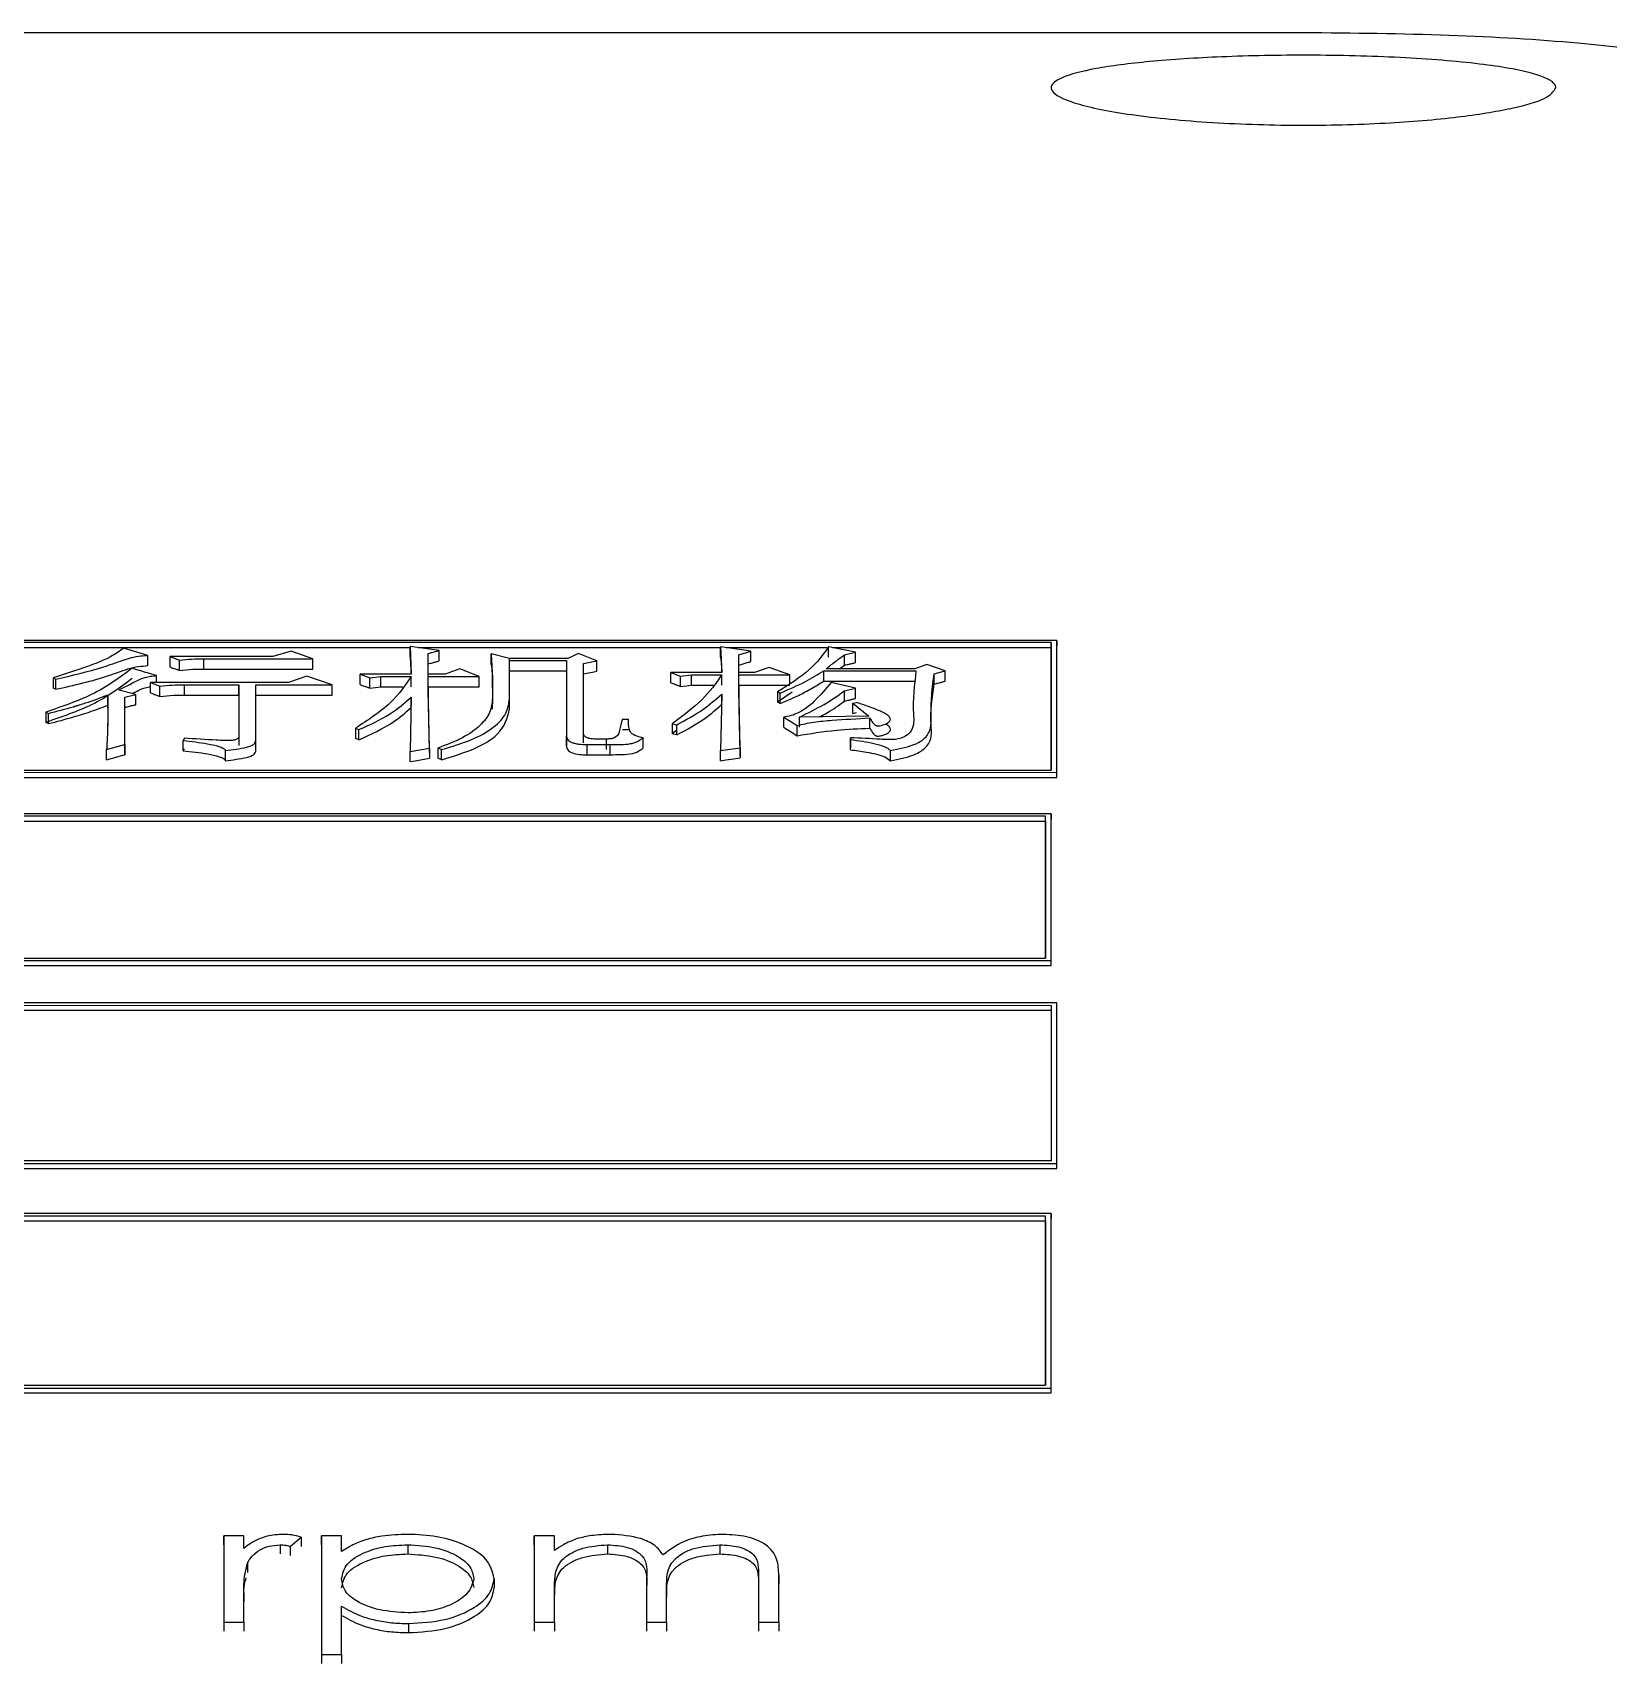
# Model space of a CAD drawing. Header units: millimetres. Extents: x 2160 to 4596, y 811 to 2534.
# Drawn here: x 2762.02 to 2776.06, y 2303.82 to 2318.35 of the extents above; entities that cross this region are included whole.
import ezdxf

# ---------------------------------------------------------------- set-up
doc = ezdxf.new("R2010")
doc.units = ezdxf.units.MM

msp = doc.modelspace()

# ---------------------------------------------------------------- linework, layer by layer
at = {"color": 7, "linetype": 'Continuous', "lineweight": 25}
for p, q in [((2773.346, 2318.351), (2736.346, 2318.353)), ((2771.147, 2312.935), (2749.164, 2312.935)), ((2771.147, 2312.935), (2771.147, 2312.887)), ((2771.097, 2312.917), (2749.214, 2312.918)), ((2759.929, 2312.871), (2765.381, 2312.871)), ((2763.044, 2312.802), (2762.828, 2312.867)), ((2763.044, 2312.71), (2763.044, 2312.802)), ((2763.239, 2312.791), (2763.239, 2312.699)), ((2763.239, 2312.791), (2763.325, 2312.76)), ((2764.158, 2312.791), (2763.239, 2312.791)), ((2764.32, 2312.84), (2764.158, 2312.791)), ((2764.515, 2312.772), (2764.32, 2312.84)), ((2765.381, 2312.882), (2765.391, 2312.633)), ((2765.64, 2312.844), (2765.381, 2312.882)), ((2765.381, 2312.79), (2765.381, 2312.882)), ((2765.455, 2312.871), (2768.15, 2312.871)), ((2765.543, 2312.817), (2765.64, 2312.844)), ((2765.543, 2312.633), (2765.543, 2312.817)), ((2765.543, 2312.817), (2765.543, 2312.817)), ((2765.64, 2312.752), (2765.64, 2312.844)), ((2766.105, 2312.814), (2766.116, 2312.602)), ((2766.268, 2312.775), (2766.105, 2312.814)), ((2766.105, 2312.721), (2766.105, 2312.814)), ((2766.884, 2312.817), (2766.787, 2312.775)), ((2767.046, 2312.752), (2766.884, 2312.817)), ((2768.15, 2312.878), (2768.161, 2312.648)), ((2768.42, 2312.84), (2768.15, 2312.878)), ((2768.15, 2312.786), (2768.15, 2312.878)), ((2768.2, 2312.871), (2769.106, 2312.871)), ((2768.312, 2312.806), (2768.42, 2312.84)), ((2768.312, 2312.648), (2768.312, 2312.806)), ((2768.312, 2312.805), (2768.312, 2312.806)), ((2768.42, 2312.748), (2768.42, 2312.84)), ((2769.351, 2312.829), (2769.113, 2312.878)), ((2769.113, 2312.786), (2769.113, 2312.878)), ((2769.147, 2312.871), (2771.097, 2312.871)), ((2769.253, 2312.806), (2769.351, 2312.829)), ((2769.253, 2312.714), (2769.253, 2312.806)), ((2769.351, 2312.737), (2769.351, 2312.829)), ((2771.097, 2312.917), (2771.097, 2312.871)), ((2771.147, 2311.713), (2771.147, 2312.887)), ((2763.325, 2312.668), (2763.325, 2312.76)), ((2763.542, 2312.679), (2763.542, 2312.772)), ((2763.542, 2312.772), (2764.515, 2312.772)), ((2763.542, 2312.679), (2764.515, 2312.679)), ((2764.515, 2312.679), (2764.515, 2312.772)), ((2765.543, 2312.633), (2765.543, 2312.725)), ((2765.824, 2312.683), (2765.694, 2312.633)), ((2765.997, 2312.614), (2765.824, 2312.683)), ((2766.787, 2312.775), (2766.268, 2312.775)), ((2766.268, 2312.683), (2766.268, 2312.775)), ((2766.268, 2312.414), (2766.268, 2312.756)), ((2766.268, 2312.756), (2766.776, 2312.756)), ((2766.268, 2312.664), (2766.268, 2312.756)), ((2766.268, 2312.664), (2766.776, 2312.664)), ((2766.268, 2312.323), (2766.268, 2312.664)), ((2766.776, 2312.756), (2766.776, 2312.084)), ((2766.776, 2312.756), (2766.776, 2312.664)), ((2766.776, 2312.664), (2766.776, 2311.993)), ((2766.927, 2312.729), (2767.046, 2312.752)), ((2766.927, 2312.112), (2766.927, 2312.729)), ((2766.927, 2312.727), (2766.927, 2312.729)), ((2767.046, 2312.66), (2767.046, 2312.752)), ((2767.706, 2312.648), (2767.793, 2312.617)), ((2768.161, 2312.648), (2767.706, 2312.648)), ((2767.706, 2312.556), (2767.706, 2312.648)), ((2768.312, 2312.648), (2768.312, 2312.714)), ((2768.453, 2312.648), (2768.312, 2312.648)), ((2768.312, 2312.556), (2768.312, 2312.648)), ((2768.582, 2312.695), (2768.453, 2312.648)), ((2768.766, 2312.629), (2768.582, 2312.695)), ((2769.069, 2312.664), (2769.891, 2312.664)), ((2769.069, 2312.572), (2769.069, 2312.664)), ((2769.881, 2312.683), (2769.091, 2312.683)), ((2769.211, 2312.683), (2769.253, 2312.714)), ((2769.989, 2312.721), (2769.881, 2312.683)), ((2770.151, 2312.664), (2769.989, 2312.721)), ((2770.054, 2312.637), (2770.151, 2312.664)), ((2770.151, 2312.572), (2770.151, 2312.664)), ((2762.2, 2312.602), (2762.2, 2312.51)), ((2762.2, 2312.602), (2762.222, 2312.59)), ((2762.222, 2312.499), (2762.2, 2312.51)), ((2762.222, 2312.499), (2762.222, 2312.59)), ((2763.066, 2312.559), (2763.152, 2312.528)), ((2764.299, 2312.559), (2763.066, 2312.559)), ((2763.066, 2312.467), (2763.066, 2312.559)), ((2763.12, 2312.559), (2763.12, 2312.621)), ((2763.152, 2312.436), (2763.152, 2312.528)), ((2763.369, 2312.54), (2763.855, 2312.54)), ((2763.369, 2312.448), (2763.369, 2312.54)), ((2763.855, 2312.54), (2763.855, 2312.088)), ((2763.855, 2312.448), (2763.855, 2312.54)), ((2764.007, 2312.54), (2764.688, 2312.54)), ((2764.007, 2312.048), (2764.007, 2312.54)), ((2764.007, 2312.448), (2764.007, 2312.54)), ((2764.461, 2312.617), (2764.299, 2312.559)), ((2764.688, 2312.54), (2764.461, 2312.617)), ((2764.688, 2312.448), (2764.688, 2312.54)), ((2764.937, 2312.633), (2765.024, 2312.602)), ((2765.391, 2312.633), (2764.937, 2312.633)), ((2764.937, 2312.541), (2764.937, 2312.633)), ((2765.024, 2312.602), (2765.121, 2312.614)), ((2765.024, 2312.51), (2765.024, 2312.602)), ((2765.121, 2312.614), (2765.391, 2312.614)), ((2765.121, 2312.522), (2765.121, 2312.614)), ((2765.121, 2312.522), (2765.318, 2312.522)), ((2765.391, 2312.522), (2765.391, 2312.614)), ((2765.694, 2312.633), (2765.543, 2312.633)), ((2765.543, 2312.541), (2765.543, 2312.633)), ((2765.543, 2312.614), (2765.997, 2312.614)), ((2765.543, 2312.522), (2765.543, 2312.614)), ((2765.543, 2312.522), (2765.997, 2312.522)), ((2765.997, 2312.522), (2765.997, 2312.614)), ((2766.116, 2312.602), (2766.116, 2312.414)), ((2766.116, 2312.51), (2766.116, 2312.602)), ((2766.116, 2312.51), (2766.116, 2312.369)), ((2766.927, 2312.021), (2766.927, 2312.637)), ((2767.793, 2312.617), (2767.89, 2312.629)), ((2767.793, 2312.525), (2767.793, 2312.617)), ((2767.89, 2312.629), (2768.161, 2312.629)), ((2767.89, 2312.537), (2767.89, 2312.629)), ((2767.89, 2312.537), (2768.087, 2312.537)), ((2768.161, 2312.537), (2768.161, 2312.629)), ((2768.312, 2312.629), (2768.766, 2312.629)), ((2768.312, 2312.537), (2768.312, 2312.629)), ((2768.312, 2312.537), (2768.766, 2312.537)), ((2768.323, 2311.979), (2768.312, 2312.512)), ((2768.766, 2312.552), (2768.766, 2312.629)), ((2769.069, 2312.572), (2769.891, 2312.572)), ((2769.351, 2312.508), (2769.134, 2312.559)), ((2769.253, 2312.485), (2769.351, 2312.508)), ((2769.351, 2312.417), (2769.351, 2312.508)), ((2770.054, 2312.545), (2770.054, 2312.637)), ((2762.687, 2312.358), (2762.687, 2312.45)), ((2762.936, 2312.454), (2762.784, 2312.493)), ((2762.839, 2312.43), (2762.936, 2312.454)), ((2762.839, 2312.007), (2762.839, 2312.43)), ((2762.936, 2312.362), (2762.936, 2312.454)), ((2763.369, 2312.448), (2763.855, 2312.448)), ((2763.855, 2312.448), (2763.855, 2311.997)), ((2764.007, 2311.956), (2764.007, 2312.448)), ((2764.007, 2312.448), (2764.688, 2312.448)), ((2765.391, 2312.43), (2765.381, 2311.946)), ((2765.391, 2312.338), (2765.391, 2312.43)), ((2765.554, 2311.975), (2765.543, 2312.495)), ((2766.116, 2312.323), (2766.116, 2312.414)), ((2766.268, 2312.323), (2766.268, 2312.414)), ((2768.161, 2312.457), (2768.15, 2311.954)), ((2768.161, 2312.366), (2768.161, 2312.457)), ((2768.68, 2312.465), (2768.658, 2312.477)), ((2768.658, 2312.477), (2768.658, 2312.385)), ((2768.789, 2312.474), (2768.658, 2312.385)), ((2768.68, 2312.374), (2768.658, 2312.385)), ((2768.68, 2312.374), (2768.68, 2312.465)), ((2769.253, 2312.393), (2769.253, 2312.485)), ((2769.329, 2312.375), (2769.361, 2312.383)), ((2769.329, 2312.375), (2769.47, 2312.26)), ((2769.329, 2312.283), (2769.329, 2312.375)), ((2762.135, 2312.296), (2762.157, 2312.284)), ((2762.135, 2312.296), (2762.135, 2312.204)), ((2762.157, 2312.193), (2762.157, 2312.284)), ((2762.839, 2311.916), (2762.839, 2312.339)), ((2767.274, 2312.232), (2767.328, 2312.232)), ((2768.712, 2312.161), (2768.712, 2312.252)), ((2768.712, 2312.252), (2768.831, 2312.176)), ((2769.47, 2312.26), (2768.853, 2312.252)), ((2768.853, 2312.161), (2768.853, 2312.252)), ((2769.329, 2312.283), (2769.361, 2312.291)), ((2769.48, 2312.153), (2769.48, 2312.244)), ((2762.157, 2312.193), (2762.135, 2312.204)), ((2763.369, 2312.064), (2763.358, 2312.044)), ((2763.855, 2312.088), (2763.855, 2311.997)), ((2764.894, 2312.152), (2764.926, 2312.14)), ((2764.894, 2312.152), (2764.894, 2312.061)), ((2764.926, 2312.049), (2764.926, 2312.14)), ((2766.776, 2311.993), (2766.776, 2312.084)), ((2767.274, 2312.141), (2767.328, 2312.141)), ((2767.458, 2311.977), (2767.458, 2312.068)), ((2767.717, 2312.192), (2767.76, 2312.184)), ((2767.717, 2312.192), (2767.717, 2312.101)), ((2767.76, 2312.135), (2767.717, 2312.101)), ((2767.76, 2312.093), (2767.717, 2312.101)), ((2767.76, 2312.093), (2767.76, 2312.184)), ((2768.831, 2312.085), (2768.831, 2312.176)), ((2769.307, 2312.051), (2769.307, 2312.068)), ((2769.307, 2312.068), (2769.307, 2311.977)), ((2762.676, 2311.963), (2762.839, 2312.007)), ((2762.676, 2311.872), (2762.676, 2311.963)), ((2762.839, 2312.007), (2762.839, 2311.916)), ((2763.358, 2311.952), (2763.358, 2312.044)), ((2763.358, 2311.952), (2763.369, 2311.973)), ((2763.736, 2311.863), (2763.736, 2311.954)), ((2764.007, 2311.956), (2764.007, 2312.048)), ((2764.926, 2312.049), (2764.894, 2312.061)), ((2765.381, 2311.946), (2765.554, 2311.975)), ((2765.381, 2311.855), (2765.381, 2311.946)), ((2765.554, 2311.975), (2765.554, 2311.884)), ((2765.629, 2311.975), (2765.629, 2311.884)), ((2765.662, 2311.962), (2765.629, 2311.975)), ((2765.662, 2311.871), (2765.662, 2311.962)), ((2766.96, 2312.007), (2767.165, 2312.007)), ((2766.96, 2311.916), (2766.96, 2312.007)), ((2766.96, 2311.916), (2767.165, 2311.916)), ((2767.133, 2312.056), (2767.036, 2312.056)), ((2767.133, 2311.964), (2767.133, 2312.056)), ((2767.165, 2311.916), (2767.165, 2312.007)), ((2768.15, 2311.954), (2768.323, 2311.979)), ((2768.15, 2311.863), (2768.15, 2311.954)), ((2768.323, 2311.979), (2768.323, 2311.888)), ((2769.307, 2311.96), (2769.307, 2312.051)), ((2769.307, 2311.96), (2769.307, 2311.977)), ((2769.664, 2311.863), (2769.664, 2311.954)), ((2749.214, 2311.779), (2771.097, 2311.778)), ((2765.662, 2311.871), (2765.629, 2311.884)), ((2749.164, 2311.76), (2771.147, 2311.759)), ((2749.164, 2311.714), (2771.147, 2311.713)), ((2771.147, 2311.713), (2771.147, 2311.759)), ((2771.097, 2311.389), (2749.114, 2311.389)), ((2771.047, 2311.369), (2749.164, 2311.37)), ((2771.047, 2311.324), (2771.047, 2311.369)), ((2771.097, 2311.389), (2771.097, 2311.343)), ((2771.097, 2310.038), (2771.097, 2311.343)), ((2749.164, 2311.325), (2771.047, 2311.324)), ((2749.114, 2310.083), (2771.097, 2310.083)), ((2749.114, 2310.039), (2771.097, 2310.038)), ((2749.164, 2310.104), (2771.047, 2310.104)), ((2771.097, 2310.038), (2771.097, 2310.083)), ((2771.147, 2309.704), (2749.164, 2309.704)), ((2749.214, 2309.683), (2771.097, 2309.682)), ((2749.214, 2309.639), (2771.097, 2309.638)), ((2771.097, 2309.682), (2771.097, 2309.638)), ((2771.147, 2309.659), (2771.147, 2309.704)), ((2771.147, 2308.229), (2771.147, 2309.659)), ((2771.097, 2308.295), (2749.214, 2308.295)), ((2749.164, 2308.273), (2771.147, 2308.272)), ((2749.164, 2308.229), (2771.147, 2308.229)), ((2771.147, 2308.229), (2771.147, 2308.272)), ((2771.097, 2307.826), (2749.114, 2307.827)), ((2771.047, 2307.803), (2749.164, 2307.803)), ((2749.164, 2307.761), (2771.047, 2307.76)), ((2771.047, 2307.76), (2771.047, 2307.803)), ((2771.097, 2307.826), (2771.097, 2307.783)), ((2771.097, 2306.229), (2771.097, 2307.783)), ((2749.114, 2306.271), (2771.097, 2306.271)), ((2749.164, 2306.296), (2771.047, 2306.296)), ((2771.097, 2306.229), (2771.097, 2306.271)), ((2749.114, 2306.229), (2771.097, 2306.229)), ((2763.72, 2304.954), (2763.72, 2304.185)), ((2763.72, 2304.873), (2763.72, 2304.954)), ((2763.899, 2304.954), (2763.72, 2304.954)), ((2763.899, 2304.842), (2763.899, 2304.954)), ((2764.313, 2304.86), (2764.412, 2304.941)), ((2764.412, 2304.941), (2764.412, 2304.86)), ((2764.591, 2304.954), (2764.591, 2303.897)), ((2764.591, 2304.873), (2764.591, 2304.954)), ((2764.771, 2304.954), (2764.591, 2304.954)), ((2764.771, 2304.813), (2764.771, 2304.954)), ((2766.489, 2304.954), (2766.489, 2304.185)), ((2766.489, 2304.872), (2766.489, 2304.954)), ((2766.668, 2304.954), (2766.489, 2304.954)), ((2766.668, 2304.822), (2766.668, 2304.954)), ((2763.72, 2304.872), (2763.72, 2304.104)), ((2764.222, 2304.874), (2764.222, 2304.793)), ((2764.313, 2304.86), (2764.313, 2304.779)), ((2764.591, 2304.872), (2764.591, 2303.817)), ((2765.36, 2304.874), (2765.36, 2304.793)), ((2766.489, 2304.872), (2766.489, 2304.104)), ((2767.141, 2304.874), (2767.141, 2304.792)), ((2768.142, 2304.874), (2768.142, 2304.793)), ((2763.931, 2304.709), (2763.931, 2304.628)), ((2766.13, 2304.574), (2766.13, 2304.493)), ((2766.668, 2304.185), (2766.668, 2304.511)), ((2766.668, 2304.511), (2766.668, 2304.43)), ((2767.489, 2304.578), (2767.489, 2304.185)), ((2767.489, 2304.578), (2767.489, 2304.497)), ((2768.489, 2304.604), (2768.489, 2304.185)), ((2768.489, 2304.604), (2768.489, 2304.523)), ((2768.489, 2304.523), (2768.489, 2304.104)), ((2768.668, 2304.185), (2768.668, 2304.604)), ((2768.668, 2304.604), (2768.668, 2304.523)), ((2763.899, 2304.185), (2763.899, 2304.446)), ((2763.899, 2304.446), (2763.899, 2304.365)), ((2767.668, 2304.185), (2767.668, 2304.486)), ((2767.668, 2304.486), (2767.668, 2304.406)), ((2764.771, 2303.897), (2764.771, 2304.326)), ((2763.72, 2304.185), (2763.72, 2304.105)), ((2763.72, 2304.185), (2763.899, 2304.185)), ((2763.899, 2304.185), (2763.899, 2304.105)), ((2765.367, 2304.172), (2765.367, 2304.091)), ((2766.489, 2304.185), (2766.489, 2304.105)), ((2766.489, 2304.185), (2766.668, 2304.185)), ((2766.668, 2304.185), (2766.668, 2304.105)), ((2767.489, 2304.185), (2767.489, 2304.105)), ((2767.489, 2304.185), (2767.668, 2304.185)), ((2767.668, 2304.185), (2767.668, 2304.105)), ((2768.489, 2304.185), (2768.489, 2304.105)), ((2768.489, 2304.185), (2768.668, 2304.185)), ((2768.668, 2304.185), (2768.668, 2304.105)), ((2764.591, 2303.897), (2764.591, 2303.817)), ((2764.591, 2303.897), (2764.771, 2303.897)), ((2764.771, 2303.897), (2764.771, 2303.817))]:
    msp.add_line(p, q, dxfattribs=at)
at = {"color": 7, "linetype": 'Continuous', "lineweight": 25, "flags": 128}
for points in [[(2766.927, 2312.637), (2766.972, 2312.646), (2767.009, 2312.653), (2767.046, 2312.66)], [(2765.024, 2312.51), (2765.072, 2312.516), (2765.121, 2312.522)], [(2767.793, 2312.525), (2767.842, 2312.531), (2767.89, 2312.537)], [(2765.381, 2311.855), (2765.427, 2311.863), (2765.474, 2311.871), (2765.554, 2311.884)], [(2768.15, 2311.863), (2768.197, 2311.87), (2768.245, 2311.877), (2768.323, 2311.888)]]:
    msp.add_lwpolyline(points, dxfattribs=at)
at = {"color": 7, "linetype": 'Continuous', "lineweight": 25}
for points, knots in [([(2777.346, 2317.861), (2777.31, 2317.916), (2777.236, 2318.026), (2776.666, 2318.162), (2775.799, 2318.267), (2774.651, 2318.338), (2773.786, 2318.347), (2773.346, 2318.351)], [0, 0, 0, 0, 0.184668, 0.369995, 0.565851, 0.779444, 1, 1, 1, 1]), ([(2775.596, 2317.861), (2775.575, 2317.829), (2775.534, 2317.765), (2775.212, 2317.673), (2774.724, 2317.594), (2774.064, 2317.539), (2773.284, 2317.52), (2772.471, 2317.547), (2771.759, 2317.619), (2771.273, 2317.721), (2771.111, 2317.807), (2771.085, 2317.883), (2771.168, 2317.955), (2771.477, 2318.036), (2771.97, 2318.1), (2772.627, 2318.142), (2773.408, 2318.157), (2774.221, 2318.136), (2774.934, 2318.08), (2775.417, 2317.995), (2775.585, 2317.916), (2775.594, 2317.871), (2775.596, 2317.861)], [0, 0, 0, 0, 0.0462762, 0.0927191, 0.1417154, 0.1951897, 0.2536855, 0.3152612, 0.376912, 0.4343703, 0.4858167, 0.5000047, 0.5462543, 0.592701, 0.6417985, 0.6951551, 0.753514, 0.8153974, 0.8768635, 0.9341609, 0.9857367, 1, 1, 1, 1]), ([(2771.147, 2311.759), (2771.147, 2311.881), (2771.147, 2312.124), (2771.147, 2312.518), (2771.147, 2312.783), (2771.147, 2312.935)], [0, 0, 0, 0, 0.300086, 0.600172, 1, 1, 1, 1]), ([(2762.828, 2312.867), (2762.793, 2312.841), (2762.722, 2312.787), (2762.505, 2312.699), (2762.322, 2312.641), (2762.2, 2312.602)], [0, 0, 0, 0, 0.244211, 0.494059, 1, 1, 1, 1]), ([(2762.222, 2312.59), (2762.367, 2312.623), (2762.583, 2312.672), (2762.806, 2312.754), (2762.94, 2312.796), (2763.023, 2312.801), (2763.044, 2312.802)], [0, 0, 0, 0, 0.501457, 0.748784, 0.936077, 1, 1, 1, 1]), ([(2765.381, 2312.79), (2765.383, 2312.762), (2765.387, 2312.71), (2765.389, 2312.658), (2765.39, 2312.633)], [0, 0, 0, 0, 0.53069, 1, 1, 1, 1]), ([(2769.112, 2312.878), (2769.062, 2312.808), (2768.962, 2312.667), (2768.76, 2312.541), (2768.658, 2312.477)], [0, 0, 0, 0, 0.496751, 1, 1, 1, 1]), ([(2769.091, 2312.683), (2769.119, 2312.705), (2769.171, 2312.747), (2769.227, 2312.787), (2769.253, 2312.806)], [0, 0, 0, 0, 0.532976, 1, 1, 1, 1]), ([(2771.097, 2311.778), (2771.097, 2311.9), (2771.097, 2312.143), (2771.097, 2312.524), (2771.097, 2312.777), (2771.097, 2312.917)], [0, 0, 0, 0, 0.309667, 0.619335, 1, 1, 1, 1]), ([(2771.097, 2312.871), (2771.097, 2312.761), (2771.097, 2312.541), (2771.097, 2312.178), (2771.097, 2311.919), (2771.097, 2311.778)], [0, 0, 0, 0, 0.312228, 0.624456, 1, 1, 1, 1]), ([(2762.903, 2312.687), (2762.795, 2312.605), (2762.599, 2312.456), (2762.278, 2312.345), (2762.135, 2312.296)], [0, 0, 0, 0, 0.553842, 1, 1, 1, 1]), ([(2762.222, 2312.499), (2762.303, 2312.517), (2762.465, 2312.555), (2762.685, 2312.614), (2762.831, 2312.672), (2762.951, 2312.704), (2763.016, 2312.708), (2763.044, 2312.71)], [0, 0, 0, 0, 0.285391, 0.571044, 0.802081, 0.914333, 1, 1, 1, 1]), ([(2763.12, 2312.621), (2763.093, 2312.629), (2763.044, 2312.644), (2762.972, 2312.666), (2762.926, 2312.68), (2762.903, 2312.687)], [0, 0, 0, 0, 0.369991, 0.684996, 1, 1, 1, 1]), ([(2763.239, 2312.699), (2763.251, 2312.694), (2763.272, 2312.687), (2763.301, 2312.677), (2763.317, 2312.671), (2763.325, 2312.668)], [0, 0, 0, 0, 0.428609, 0.714304, 1, 1, 1, 1]), ([(2763.325, 2312.76), (2763.361, 2312.764), (2763.432, 2312.77), (2763.505, 2312.771), (2763.542, 2312.772)], [0, 0, 0, 0, 0.498867, 1, 1, 1, 1]), ([(2763.325, 2312.668), (2763.365, 2312.672), (2763.436, 2312.679), (2763.509, 2312.679), (2763.542, 2312.679)], [0, 0, 0, 0, 0.558823, 1, 1, 1, 1]), ([(2765.543, 2312.725), (2765.556, 2312.729), (2765.579, 2312.735), (2765.612, 2312.744), (2765.631, 2312.749), (2765.64, 2312.752)], [0, 0, 0, 0, 0.420135, 0.710067, 1, 1, 1, 1]), ([(2766.105, 2312.721), (2766.108, 2312.695), (2766.112, 2312.646), (2766.115, 2312.576), (2766.116, 2312.532), (2766.116, 2312.51)], [0, 0, 0, 0, 0.384139, 0.692048, 1, 1, 1, 1]), ([(2768.15, 2312.786), (2768.152, 2312.758), (2768.157, 2312.712), (2768.158, 2312.666), (2768.159, 2312.648)], [0, 0, 0, 0, 0.616417, 1, 1, 1, 1]), ([(2768.312, 2312.714), (2768.325, 2312.718), (2768.35, 2312.726), (2768.386, 2312.737), (2768.409, 2312.744), (2768.42, 2312.748)], [0, 0, 0, 0, 0.362138, 0.681069, 1, 1, 1, 1]), ([(2768.68, 2312.465), (2768.758, 2312.499), (2768.903, 2312.561), (2769.017, 2312.631), (2769.069, 2312.664)], [0, 0, 0, 0, 0.5414486, 1, 1, 1, 1]), ([(2769.253, 2312.714), (2769.267, 2312.717), (2769.291, 2312.723), (2769.323, 2312.73), (2769.341, 2312.734), (2769.351, 2312.737)], [0, 0, 0, 0, 0.4398816, 0.7199406, 1, 1, 1, 1]), ([(2769.891, 2312.664), (2769.877, 2312.536), (2769.857, 2312.361), (2769.879, 2312.162), (2769.816, 2312.089), (2769.762, 2312.064), (2769.706, 2312.051), (2769.64, 2312.05), (2769.508, 2312.058), (2769.396, 2312.063), (2769.307, 2312.068)], [0, 0, 0, 0, 0.489233, 0.672718, 0.735367, 0.76608, 0.796242, 0.828596, 0.864188, 1, 1, 1, 1]), ([(2762.903, 2312.595), (2762.795, 2312.513), (2762.599, 2312.365), (2762.278, 2312.254), (2762.135, 2312.204)], [0, 0, 0, 0, 0.553762, 1, 1, 1, 1]), ([(2762.784, 2312.493), (2762.817, 2312.51), (2762.871, 2312.537), (2762.946, 2312.576), (2763.004, 2312.602), (2763.066, 2312.617), (2763.102, 2312.62), (2763.12, 2312.621)], [0, 0, 0, 0, 0.3357419, 0.5532256, 0.7726409, 0.885172, 1, 1, 1, 1]), ([(2762.904, 2312.462), (2762.918, 2312.469), (2762.954, 2312.487), (2763.004, 2312.511), (2763.05, 2312.52), (2763.066, 2312.524)], [0, 0, 0, 0, 0.3081, 0.769592, 1, 1, 1, 1]), ([(2763.152, 2312.528), (2763.188, 2312.532), (2763.259, 2312.539), (2763.332, 2312.539), (2763.369, 2312.54)], [0, 0, 0, 0, 0.498867, 1, 1, 1, 1]), ([(2765.391, 2312.614), (2765.338, 2312.533), (2765.23, 2312.371), (2765.006, 2312.225), (2764.894, 2312.152)], [0, 0, 0, 0, 0.497121, 1, 1, 1, 1]), ([(2764.937, 2312.541), (2764.949, 2312.537), (2764.97, 2312.529), (2764.999, 2312.519), (2765.015, 2312.513), (2765.024, 2312.51)], [0, 0, 0, 0, 0.428612, 0.714306, 1, 1, 1, 1]), ([(2765.543, 2312.495), (2765.543, 2312.517), (2765.543, 2312.557), (2765.543, 2312.596), (2765.543, 2312.614)], [0, 0, 0, 0, 0.56, 1, 1, 1, 1]), ([(2765.543, 2312.449), (2765.543, 2312.485), (2765.543, 2312.555), (2765.543, 2312.594), (2765.543, 2312.614)], [0, 0, 0, 0, 0.510039, 1, 1, 1, 1]), ([(2765.543, 2312.522), (2765.543, 2312.501), (2765.543, 2312.459), (2765.543, 2312.452), (2765.543, 2312.449)], [0, 0, 0, 0, 0.489863, 1, 1, 1, 1]), ([(2767.706, 2312.556), (2767.719, 2312.552), (2767.739, 2312.545), (2767.768, 2312.534), (2767.785, 2312.528), (2767.793, 2312.525)], [0, 0, 0, 0, 0.428612, 0.714306, 1, 1, 1, 1]), ([(2768.161, 2312.629), (2768.108, 2312.554), (2768.003, 2312.403), (2767.813, 2312.263), (2767.717, 2312.192)], [0, 0, 0, 0, 0.497559, 1, 1, 1, 1]), ([(2768.312, 2312.512), (2768.312, 2312.534), (2768.312, 2312.573), (2768.312, 2312.612), (2768.312, 2312.629)], [0, 0, 0, 0, 0.56, 1, 1, 1, 1]), ([(2768.312, 2312.466), (2768.312, 2312.502), (2768.312, 2312.572), (2768.312, 2312.61), (2768.312, 2312.629)], [0, 0, 0, 0, 0.510364, 1, 1, 1, 1]), ([(2768.312, 2312.537), (2768.312, 2312.517), (2768.312, 2312.475), (2768.312, 2312.469), (2768.312, 2312.466)], [0, 0, 0, 0, 0.489538, 1, 1, 1, 1]), ([(2768.68, 2312.374), (2768.736, 2312.397), (2768.837, 2312.439), (2768.963, 2312.507), (2769.034, 2312.55), (2769.069, 2312.572)], [0, 0, 0, 0, 0.3812522, 0.6899418, 1, 1, 1, 1]), ([(2769.134, 2312.559), (2769.088, 2312.503), (2769.007, 2312.405), (2768.878, 2312.299), (2768.76, 2312.257), (2768.722, 2312.253), (2768.712, 2312.252)], [0, 0, 0, 0, 0.494165, 0.869161, 0.966217, 1, 1, 1, 1]), ([(2769.664, 2311.954), (2769.739, 2311.969), (2769.849, 2311.99), (2769.951, 2312.043), (2770.035, 2312.131), (2770.015, 2312.337), (2770.038, 2312.517), (2770.054, 2312.637)], [0, 0, 0, 0, 0.132026, 0.196101, 0.258534, 0.505562, 1, 1, 1, 1]), ([(2769.664, 2311.863), (2769.737, 2311.877), (2769.878, 2311.904), (2770.044, 2312.02), (2770.01, 2312.244), (2770.036, 2312.425), (2770.054, 2312.545)], [0, 0, 0, 0, 0.127764, 0.249157, 0.505692, 1, 1, 1, 1]), ([(2770.054, 2312.545), (2770.067, 2312.549), (2770.09, 2312.555), (2770.123, 2312.564), (2770.142, 2312.569), (2770.151, 2312.572)], [0, 0, 0, 0, 0.4201352, 0.7100675, 1, 1, 1, 1]), ([(2762.157, 2312.284), (2762.233, 2312.304), (2762.311, 2312.324), (2762.388, 2312.346), (2762.397, 2312.349), (2762.406, 2312.352), (2762.415, 2312.355), (2762.424, 2312.357), (2762.448, 2312.365), (2762.542, 2312.393), (2762.623, 2312.425), (2762.687, 2312.45)], [0, 0, 0, 0, 0.400377, 0.412885, 0.425393, 0.450409, 0.462917, 0.475426, 0.500442, 0.600512, 1, 1, 1, 1]), ([(2762.157, 2312.193), (2762.232, 2312.212), (2762.364, 2312.247), (2762.543, 2312.302), (2762.639, 2312.339), (2762.687, 2312.358)], [0, 0, 0, 0, 0.400541, 0.699142, 1, 1, 1, 1]), ([(2762.687, 2312.45), (2762.687, 2312.433), (2762.687, 2312.413), (2762.687, 2312.392), (2762.687, 2312.386), (2762.687, 2312.379), (2762.687, 2312.373), (2762.687, 2312.364), (2762.687, 2312.355), (2762.687, 2312.347), (2762.687, 2312.34), (2762.687, 2312.334), (2762.687, 2312.327), (2762.687, 2312.319), (2762.687, 2312.308), (2762.687, 2312.295), (2762.687, 2312.278), (2762.687, 2312.26), (2762.687, 2312.243), (2762.687, 2312.23), (2762.686, 2312.217), (2762.686, 2312.2), (2762.686, 2312.182), (2762.685, 2312.165), (2762.685, 2312.152), (2762.685, 2312.139), (2762.684, 2312.125), (2762.683, 2312.108), (2762.683, 2312.09), (2762.682, 2312.073), (2762.681, 2312.06), (2762.681, 2312.047), (2762.68, 2312.036), (2762.68, 2312.027), (2762.679, 2312.02), (2762.679, 2312.013), (2762.679, 2312.005), (2762.678, 2311.996), (2762.678, 2311.987), (2762.677, 2311.98), (2762.677, 2311.972), (2762.676, 2311.966), (2762.676, 2311.963)], [0, 0, 0, 0, 0.10711, 0.120499, 0.133888, 0.147276, 0.160665, 0.174054, 0.200831, 0.21422, 0.227609, 0.240998, 0.254386, 0.267775, 0.294553, 0.32133, 0.348108, 0.401663, 0.42844, 0.455218, 0.481995, 0.508773, 0.562328, 0.589105, 0.615883, 0.64266, 0.669438, 0.696215, 0.74977, 0.776548, 0.803325, 0.830103, 0.85688, 0.870269, 0.883658, 0.897047, 0.910435, 0.937213, 0.950602, 0.96399, 0.977379, 1, 1, 1, 1]), ([(2762.687, 2312.331), (2762.687, 2312.335), (2762.687, 2312.342), (2762.687, 2312.353), (2762.687, 2312.361), (2762.687, 2312.365), (2762.687, 2312.366), (2762.687, 2312.367), (2762.687, 2312.369), (2762.687, 2312.35), (2762.687, 2312.222), (2762.684, 2312.138), (2762.683, 2312.089)], [0, 0, 0, 0, 0.01972, 0.0316378, 0.0435082, 0.0463825, 0.0492251, 0.0522948, 0.0558106, 0.08806, 0.4639019, 1, 1, 1, 1]), ([(2762.839, 2312.339), (2762.853, 2312.342), (2762.876, 2312.348), (2762.909, 2312.355), (2762.927, 2312.36), (2762.936, 2312.362)], [0, 0, 0, 0, 0.439881, 0.71994, 1, 1, 1, 1]), ([(2763.066, 2312.467), (2763.078, 2312.463), (2763.099, 2312.456), (2763.127, 2312.445), (2763.144, 2312.439), (2763.152, 2312.436)], [0, 0, 0, 0, 0.428611, 0.714305, 1, 1, 1, 1]), ([(2763.152, 2312.436), (2763.192, 2312.44), (2763.263, 2312.447), (2763.336, 2312.448), (2763.369, 2312.448)], [0, 0, 0, 0, 0.558823, 1, 1, 1, 1]), ([(2764.926, 2312.14), (2765.023, 2312.184), (2765.214, 2312.272), (2765.333, 2312.378), (2765.391, 2312.43)], [0, 0, 0, 0, 0.504453, 1, 1, 1, 1]), ([(2765.543, 2312.449), (2765.543, 2312.385), (2765.544, 2312.32), (2765.545, 2312.272), (2765.546, 2312.262), (2765.546, 2312.219), (2765.549, 2312.092), (2765.552, 2311.971), (2765.554, 2311.884)], [0, 0, 0, 0, 0.252264, 0.254266, 0.269843, 0.313981, 0.501513, 1, 1, 1, 1]), ([(2765.554, 2311.975), (2765.552, 2312.063), (2765.549, 2312.181), (2765.547, 2312.309), (2765.545, 2312.398), (2765.544, 2312.427), (2765.543, 2312.449)], [0, 0, 0, 0, 0.498567, 0.668599, 0.747849, 1, 1, 1, 1]), ([(2766.116, 2312.414), (2766.112, 2312.374), (2766.102, 2312.293), (2766.013, 2312.174), (2765.858, 2312.063), (2765.706, 2312.004), (2765.629, 2311.975)], [0, 0, 0, 0, 0.245487, 0.49251, 0.743419, 1, 1, 1, 1]), ([(2765.662, 2311.962), (2765.755, 2311.99), (2765.938, 2312.044), (2766.136, 2312.157), (2766.25, 2312.284), (2766.262, 2312.371), (2766.268, 2312.414)], [0, 0, 0, 0, 0.258234, 0.509748, 0.755949, 1, 1, 1, 1]), ([(2767.76, 2312.184), (2767.84, 2312.227), (2767.999, 2312.313), (2768.107, 2312.41), (2768.161, 2312.457)], [0, 0, 0, 0, 0.503094, 1, 1, 1, 1]), ([(2767.76, 2312.093), (2767.849, 2312.141), (2768.007, 2312.227), (2768.114, 2312.324), (2768.161, 2312.366)], [0, 0, 0, 0, 0.562949, 1, 1, 1, 1]), ([(2768.323, 2311.979), (2768.321, 2312.069), (2768.318, 2312.204), (2768.315, 2312.352), (2768.314, 2312.415), (2768.313, 2312.437), (2768.313, 2312.454), (2768.312, 2312.473), (2768.312, 2312.469), (2768.312, 2312.466)], [0, 0, 0, 0, 0.496744, 0.745118, 0.829845, 0.854799, 0.869312, 0.93209, 1, 1, 1, 1]), ([(2768.312, 2312.466), (2768.313, 2312.401), (2768.314, 2312.332), (2768.315, 2312.242), (2768.318, 2312.11), (2768.321, 2311.978), (2768.323, 2311.888)], [0, 0, 0, 0, 0.252176, 0.267142, 0.501453, 1, 1, 1, 1]), ([(2768.853, 2312.252), (2768.929, 2312.289), (2769.08, 2312.362), (2769.195, 2312.444), (2769.253, 2312.485)], [0, 0, 0, 0, 0.5023466, 1, 1, 1, 1]), ([(2769.032, 2312.254), (2769.053, 2312.265), (2769.138, 2312.309), (2769.204, 2312.357), (2769.253, 2312.393)], [0, 0, 0, 0, 0.250656, 1, 1, 1, 1]), ([(2769.253, 2312.393), (2769.267, 2312.397), (2769.291, 2312.402), (2769.323, 2312.41), (2769.341, 2312.414), (2769.351, 2312.417)], [0, 0, 0, 0, 0.439858, 0.719929, 1, 1, 1, 1]), ([(2769.48, 2312.244), (2769.489, 2312.23), (2769.501, 2312.208), (2769.518, 2312.185), (2769.534, 2312.177), (2769.54, 2312.174), (2769.546, 2312.173), (2769.551, 2312.173), (2769.56, 2312.173), (2769.576, 2312.175), (2769.597, 2312.181), (2769.625, 2312.191), (2769.652, 2312.207), (2769.668, 2312.228), (2769.659, 2312.25), (2769.639, 2312.271), (2769.594, 2312.295), (2769.505, 2312.334), (2769.419, 2312.363), (2769.361, 2312.383)], [0, 0, 0, 0, 0.12083, 0.185578, 0.200463, 0.207293, 0.213836, 0.220353, 0.227161, 0.24221, 0.277123, 0.31159, 0.371541, 0.433275, 0.493638, 0.554959, 0.617623, 0.744187, 1, 1, 1, 1]), ([(2764.926, 2312.049), (2765.034, 2312.099), (2765.224, 2312.187), (2765.341, 2312.292), (2765.391, 2312.338)], [0, 0, 0, 0, 0.564212, 1, 1, 1, 1]), ([(2765.662, 2311.871), (2765.765, 2311.903), (2765.968, 2311.964), (2766.218, 2312.119), (2766.249, 2312.246), (2766.268, 2312.323)], [0, 0, 0, 0, 0.289468, 0.570368, 1, 1, 1, 1]), ([(2767.274, 2312.232), (2767.265, 2312.2), (2767.25, 2312.148), (2767.239, 2312.087), (2767.195, 2312.063), (2767.166, 2312.057), (2767.144, 2312.056), (2767.133, 2312.056)], [0, 0, 0, 0, 0.493872, 0.802594, 0.866234, 0.93227, 1, 1, 1, 1]), ([(2767.458, 2312.068), (2767.44, 2312.071), (2767.405, 2312.079), (2767.364, 2312.097), (2767.344, 2312.119), (2767.33, 2312.164), (2767.328, 2312.202), (2767.328, 2312.232)], [0, 0, 0, 0, 0.131971, 0.260261, 0.384427, 0.507933, 1, 1, 1, 1]), ([(2768.831, 2312.176), (2768.88, 2312.187), (2768.977, 2312.21), (2769.201, 2312.228), (2769.368, 2312.238), (2769.48, 2312.244)], [0, 0, 0, 0, 0.2461025, 0.4965719, 1, 1, 1, 1]), ([(2763.855, 2312.088), (2763.855, 2312.079), (2763.854, 2312.067), (2763.837, 2312.055), (2763.826, 2312.05), (2763.812, 2312.046), (2763.791, 2312.042), (2763.76, 2312.041), (2763.713, 2312.043), (2763.581, 2312.049), (2763.463, 2312.057), (2763.369, 2312.064)], [0, 0, 0, 0, 0.115473, 0.14517, 0.175331, 0.205787, 0.236431, 0.299107, 0.364431, 0.490851, 1, 1, 1, 1]), ([(2766.776, 2312.084), (2766.777, 2312.074), (2766.779, 2312.059), (2766.796, 2312.04), (2766.817, 2312.028), (2766.846, 2312.017), (2766.894, 2312.009), (2766.934, 2312.008), (2766.96, 2312.007)], [0, 0, 0, 0, 0.238558, 0.359397, 0.482171, 0.608306, 0.737736, 1, 1, 1, 1]), ([(2767.036, 2312.056), (2767.018, 2312.056), (2766.992, 2312.057), (2766.962, 2312.065), (2766.942, 2312.076), (2766.929, 2312.092), (2766.928, 2312.105), (2766.927, 2312.112)], [0, 0, 0, 0, 0.263272, 0.391385, 0.516554, 0.759179, 1, 1, 1, 1]), ([(2767.165, 2312.007), (2767.228, 2312.006), (2767.307, 2312.005), (2767.387, 2312.023), (2767.425, 2312.042), (2767.445, 2312.057), (2767.458, 2312.068)], [0, 0, 0, 0, 0.514198, 0.639, 0.761004, 1, 1, 1, 1]), ([(2768.712, 2312.161), (2768.732, 2312.148), (2768.772, 2312.123), (2768.811, 2312.098), (2768.831, 2312.085)], [0, 0, 0, 0, 0.4999998, 1, 1, 1, 1]), ([(2768.831, 2312.085), (2768.947, 2312.104), (2769.157, 2312.139), (2769.381, 2312.148), (2769.48, 2312.153)], [0, 0, 0, 0, 0.555157, 1, 1, 1, 1]), ([(2769.48, 2312.153), (2769.489, 2312.137), (2769.5, 2312.117), (2769.518, 2312.095), (2769.529, 2312.087), (2769.538, 2312.084), (2769.547, 2312.082), (2769.557, 2312.082), (2769.575, 2312.084), (2769.608, 2312.093), (2769.645, 2312.109), (2769.668, 2312.133), (2769.66, 2312.159), (2769.644, 2312.178), (2769.622, 2312.187), (2769.618, 2312.189)], [0, 0, 0, 0, 0.228789, 0.293472, 0.325017, 0.349064, 0.365366, 0.381722, 0.40697, 0.473331, 0.60469, 0.720341, 0.824657, 0.962766, 1, 1, 1, 1]), ([(2762.676, 2311.872), (2762.69, 2311.875), (2762.718, 2311.883), (2762.772, 2311.898), (2762.812, 2311.909), (2762.839, 2311.916)], [0, 0, 0, 0, 0.2594101, 0.5188202, 1, 1, 1, 1]), ([(2763.358, 2312.044), (2763.432, 2312.035), (2763.542, 2312.022), (2763.661, 2311.996), (2763.712, 2311.978), (2763.731, 2311.965), (2763.734, 2311.958), (2763.736, 2311.954)], [0, 0, 0, 0, 0.508815, 0.759272, 0.881746, 0.941306, 1, 1, 1, 1]), ([(2763.358, 2311.952), (2763.432, 2311.944), (2763.545, 2311.931), (2763.663, 2311.905), (2763.721, 2311.884), (2763.731, 2311.87), (2763.736, 2311.863)], [0, 0, 0, 0, 0.510108, 0.771684, 0.888142, 1, 1, 1, 1]), ([(2763.736, 2311.954), (2763.801, 2311.962), (2763.881, 2311.971), (2763.964, 2311.994), (2764.001, 2312.015), (2764.004, 2312.035), (2764.007, 2312.048)], [0, 0, 0, 0, 0.515726, 0.641569, 0.763682, 1, 1, 1, 1]), ([(2763.736, 2311.863), (2763.801, 2311.871), (2763.882, 2311.88), (2763.966, 2311.903), (2764.001, 2311.925), (2764.005, 2311.944), (2764.007, 2311.956)], [0, 0, 0, 0, 0.5165724, 0.6477138, 0.7747847, 1, 1, 1, 1]), ([(2766.776, 2311.993), (2766.777, 2311.982), (2766.78, 2311.959), (2766.822, 2311.931), (2766.891, 2311.917), (2766.937, 2311.916), (2766.96, 2311.916)], [0, 0, 0, 0, 0.268078, 0.541055, 0.767668, 1, 1, 1, 1]), ([(2767.165, 2311.916), (2767.199, 2311.917), (2767.267, 2311.917), (2767.365, 2311.922), (2767.424, 2311.949), (2767.446, 2311.967), (2767.458, 2311.977)], [0, 0, 0, 0, 0.2895179, 0.5749505, 0.7896564, 1, 1, 1, 1]), ([(2769.307, 2312.051), (2769.379, 2312.042), (2769.486, 2312.028), (2769.593, 2311.997), (2769.642, 2311.974), (2769.657, 2311.961), (2769.664, 2311.954)], [0, 0, 0, 0, 0.509381, 0.758484, 0.880594, 1, 1, 1, 1]), ([(2769.307, 2311.96), (2769.356, 2311.954), (2769.436, 2311.943), (2769.539, 2311.922), (2769.619, 2311.898), (2769.649, 2311.875), (2769.664, 2311.863)], [0, 0, 0, 0, 0.3480027, 0.5708413, 0.789242, 1, 1, 1, 1]), ([(2771.047, 2310.104), (2771.047, 2310.238), (2771.047, 2310.507), (2771.047, 2310.93), (2771.047, 2311.213), (2771.047, 2311.369)], [0, 0, 0, 0, 0.309667, 0.619335, 1, 1, 1, 1]), ([(2771.097, 2310.083), (2771.097, 2310.217), (2771.097, 2310.487), (2771.097, 2310.924), (2771.097, 2311.22), (2771.097, 2311.389)], [0, 0, 0, 0, 0.3000859, 0.6001718, 1, 1, 1, 1]), ([(2771.047, 2311.324), (2771.047, 2311.222), (2771.047, 2311.018), (2771.047, 2310.615), (2771.047, 2310.305), (2771.047, 2310.104)], [0, 0, 0, 0, 0.2589568, 0.5179136, 1, 1, 1, 1]), ([(2771.097, 2309.682), (2771.097, 2309.543), (2771.097, 2309.264), (2771.097, 2308.803), (2771.097, 2308.475), (2771.097, 2308.295)], [0, 0, 0, 0, 0.309667, 0.619335, 1, 1, 1, 1]), ([(2771.097, 2309.638), (2771.097, 2309.526), (2771.097, 2309.301), (2771.097, 2308.857), (2771.097, 2308.517), (2771.097, 2308.295)], [0, 0, 0, 0, 0.257946, 0.515892, 1, 1, 1, 1]), ([(2771.147, 2308.272), (2771.147, 2308.419), (2771.147, 2308.714), (2771.147, 2309.192), (2771.147, 2309.518), (2771.147, 2309.704)], [0, 0, 0, 0, 0.300086, 0.600172, 1, 1, 1, 1]), ([(2771.047, 2306.296), (2771.047, 2306.455), (2771.047, 2306.773), (2771.047, 2307.277), (2771.047, 2307.616), (2771.047, 2307.803)], [0, 0, 0, 0, 0.309667, 0.619335, 1, 1, 1, 1]), ([(2771.047, 2307.76), (2771.047, 2307.638), (2771.047, 2307.393), (2771.047, 2306.908), (2771.047, 2306.538), (2771.047, 2306.296)], [0, 0, 0, 0, 0.257086, 0.514172, 1, 1, 1, 1]), ([(2771.097, 2306.271), (2771.097, 2306.43), (2771.097, 2306.749), (2771.097, 2307.269), (2771.097, 2307.624), (2771.097, 2307.826)], [0, 0, 0, 0, 0.300086, 0.600172, 1, 1, 1, 1]), ([(2764.256, 2304.967), (2764.205, 2304.964), (2764.122, 2304.958), (2764.024, 2304.923), (2763.955, 2304.885), (2763.918, 2304.856), (2763.899, 2304.842)], [0, 0, 0, 0, 0.347887, 0.569141, 0.786135, 1, 1, 1, 1]), ([(2764.412, 2304.941), (2764.384, 2304.949), (2764.335, 2304.963), (2764.28, 2304.966), (2764.256, 2304.967)], [0, 0, 0, 0, 0.556713, 1, 1, 1, 1]), ([(2765.361, 2304.967), (2765.284, 2304.964), (2765.156, 2304.96), (2764.99, 2304.923), (2764.867, 2304.875), (2764.803, 2304.834), (2764.771, 2304.813)], [0, 0, 0, 0, 0.346738, 0.568767, 0.786522, 1, 1, 1, 1]), ([(2766.13, 2304.574), (2766.115, 2304.633), (2766.086, 2304.754), (2765.871, 2304.879), (2765.623, 2304.956), (2765.449, 2304.964), (2765.361, 2304.967)], [0, 0, 0, 0, 0.26655, 0.543447, 0.769376, 1, 1, 1, 1]), ([(2767.172, 2304.967), (2767.114, 2304.965), (2767.009, 2304.962), (2766.913, 2304.939), (2766.871, 2304.929)], [0, 0, 0, 0, 0.562438, 1, 1, 1, 1]), ([(2767.637, 2304.783), (2767.616, 2304.812), (2767.573, 2304.871), (2767.412, 2304.949), (2767.264, 2304.96), (2767.172, 2304.967)], [0, 0, 0, 0, 0.269907, 0.5479671, 1, 1, 1, 1]), ([(2768.174, 2304.967), (2768.111, 2304.964), (2767.987, 2304.957), (2767.787, 2304.899), (2767.694, 2304.827), (2767.637, 2304.783)], [0, 0, 0, 0, 0.288581, 0.57183, 1, 1, 1, 1]), ([(2768.668, 2304.604), (2768.667, 2304.652), (2768.664, 2304.747), (2768.575, 2304.878), (2768.384, 2304.955), (2768.245, 2304.963), (2768.174, 2304.967)], [0, 0, 0, 0, 0.270601, 0.5427954, 0.7675493, 1, 1, 1, 1]), ([(2763.931, 2304.709), (2763.944, 2304.731), (2763.969, 2304.775), (2764.035, 2304.828), (2764.122, 2304.865), (2764.188, 2304.871), (2764.222, 2304.874)], [0, 0, 0, 0, 0.27091, 0.546501, 0.770523, 1, 1, 1, 1]), ([(2764.222, 2304.874), (2764.239, 2304.873), (2764.271, 2304.871), (2764.3, 2304.864), (2764.313, 2304.86)], [0, 0, 0, 0, 0.5616049, 1, 1, 1, 1]), ([(2764.771, 2304.57), (2764.781, 2304.616), (2764.801, 2304.709), (2764.965, 2304.808), (2765.158, 2304.866), (2765.292, 2304.871), (2765.36, 2304.874)], [0, 0, 0, 0, 0.2666955, 0.5431546, 0.7692356, 1, 1, 1, 1]), ([(2765.36, 2304.874), (2765.445, 2304.869), (2765.613, 2304.859), (2765.808, 2304.781), (2765.928, 2304.68), (2765.943, 2304.608), (2765.95, 2304.573)], [0, 0, 0, 0, 0.292093, 0.575319, 0.790291, 1, 1, 1, 1]), ([(2766.871, 2304.929), (2766.828, 2304.912), (2766.752, 2304.881), (2766.694, 2304.84), (2766.668, 2304.822)], [0, 0, 0, 0, 0.564241, 1, 1, 1, 1]), ([(2766.668, 2304.511), (2766.67, 2304.552), (2766.673, 2304.635), (2766.724, 2304.74), (2766.823, 2304.806), (2766.95, 2304.858), (2767.065, 2304.868), (2767.141, 2304.874)], [0, 0, 0, 0, 0.241249, 0.48337, 0.613317, 0.746555, 1, 1, 1, 1]), ([(2767.141, 2304.874), (2767.202, 2304.87), (2767.296, 2304.864), (2767.398, 2304.822), (2767.5, 2304.736), (2767.494, 2304.648), (2767.489, 2304.578)], [0, 0, 0, 0, 0.254782, 0.388255, 0.517328, 1, 1, 1, 1]), ([(2767.668, 2304.486), (2767.668, 2304.578), (2767.667, 2304.693), (2767.811, 2304.801), (2767.941, 2304.858), (2768.063, 2304.867), (2768.142, 2304.874)], [0, 0, 0, 0, 0.482183, 0.612123, 0.745589, 1, 1, 1, 1]), ([(2768.142, 2304.874), (2768.2, 2304.871), (2768.288, 2304.866), (2768.387, 2304.829), (2768.463, 2304.779), (2768.486, 2304.698), (2768.488, 2304.635), (2768.489, 2304.604)], [0, 0, 0, 0, 0.254489, 0.388144, 0.517737, 0.758825, 1, 1, 1, 1]), ([(2763.899, 2304.446), (2763.899, 2304.48), (2763.898, 2304.568), (2763.919, 2304.656), (2763.931, 2304.709)], [0, 0, 0, 0, 0.385324, 1, 1, 1, 1]), ([(2764.771, 2304.489), (2764.781, 2304.535), (2764.801, 2304.628), (2764.965, 2304.726), (2765.158, 2304.784), (2765.292, 2304.789), (2765.36, 2304.792)], [0, 0, 0, 0, 0.2665257, 0.5429465, 0.7691038, 1, 1, 1, 1]), ([(2765.36, 2304.792), (2765.445, 2304.787), (2765.613, 2304.777), (2765.808, 2304.699), (2765.928, 2304.599), (2765.943, 2304.527), (2765.95, 2304.492)], [0, 0, 0, 0, 0.292251, 0.575528, 0.79043, 1, 1, 1, 1]), ([(2766.668, 2304.43), (2766.67, 2304.471), (2766.673, 2304.554), (2766.724, 2304.659), (2766.823, 2304.724), (2766.95, 2304.777), (2767.065, 2304.786), (2767.141, 2304.792)], [0, 0, 0, 0, 0.241122, 0.483147, 0.613095, 0.74638, 1, 1, 1, 1]), ([(2767.141, 2304.792), (2767.202, 2304.788), (2767.296, 2304.782), (2767.398, 2304.74), (2767.5, 2304.654), (2767.494, 2304.566), (2767.489, 2304.497)], [0, 0, 0, 0, 0.254971, 0.388493, 0.517558, 1, 1, 1, 1]), ([(2767.668, 2304.405), (2767.668, 2304.496), (2767.667, 2304.612), (2767.811, 2304.719), (2767.941, 2304.776), (2768.063, 2304.786), (2768.142, 2304.792)], [0, 0, 0, 0, 0.481957, 0.611894, 0.745406, 1, 1, 1, 1]), ([(2768.142, 2304.792), (2768.2, 2304.789), (2768.288, 2304.784), (2768.387, 2304.748), (2768.463, 2304.697), (2768.486, 2304.616), (2768.488, 2304.554), (2768.489, 2304.523)], [0, 0, 0, 0, 0.254672, 0.38838, 0.517972, 0.758953, 1, 1, 1, 1]), ([(2763.9, 2304.416), (2763.9, 2304.451), (2763.9, 2304.506), (2763.915, 2304.56), (2763.92, 2304.579)], [0, 0, 0, 0, 0.648237, 1, 1, 1, 1]), ([(2765.363, 2304.267), (2765.277, 2304.272), (2765.109, 2304.283), (2764.908, 2304.359), (2764.789, 2304.462), (2764.777, 2304.534), (2764.771, 2304.57)], [0, 0, 0, 0, 0.29205, 0.575873, 0.790375, 1, 1, 1, 1]), ([(2765.95, 2304.573), (2765.938, 2304.528), (2765.912, 2304.436), (2765.753, 2304.336), (2765.562, 2304.277), (2765.43, 2304.27), (2765.363, 2304.267)], [0, 0, 0, 0, 0.266814, 0.543252, 0.769388, 1, 1, 1, 1]), ([(2765.367, 2304.172), (2765.479, 2304.178), (2765.699, 2304.192), (2765.949, 2304.3), (2766.106, 2304.433), (2766.122, 2304.527), (2766.13, 2304.574)], [0, 0, 0, 0, 0.292071, 0.575308, 0.790142, 1, 1, 1, 1]), ([(2765.367, 2304.091), (2765.479, 2304.097), (2765.699, 2304.111), (2765.949, 2304.219), (2766.106, 2304.351), (2766.122, 2304.446), (2766.13, 2304.493)], [0, 0, 0, 0, 0.292232, 0.575516, 0.79028, 1, 1, 1, 1]), ([(2764.771, 2304.326), (2764.825, 2304.296), (2764.915, 2304.245), (2765.072, 2304.2), (2765.216, 2304.176), (2765.317, 2304.173), (2765.367, 2304.172)], [0, 0, 0, 0, 0.332189, 0.552163, 0.775308, 1, 1, 1, 1]), ([(2764.771, 2304.245), (2764.825, 2304.215), (2764.915, 2304.164), (2765.072, 2304.119), (2765.216, 2304.095), (2765.317, 2304.092), (2765.367, 2304.091)], [0, 0, 0, 0, 0.332096, 0.552068, 0.775251, 1, 1, 1, 1])]:
    msp.add_open_spline(points, degree=3, knots=knots, dxfattribs=at)

doc.saveas('drawing.dxf')
